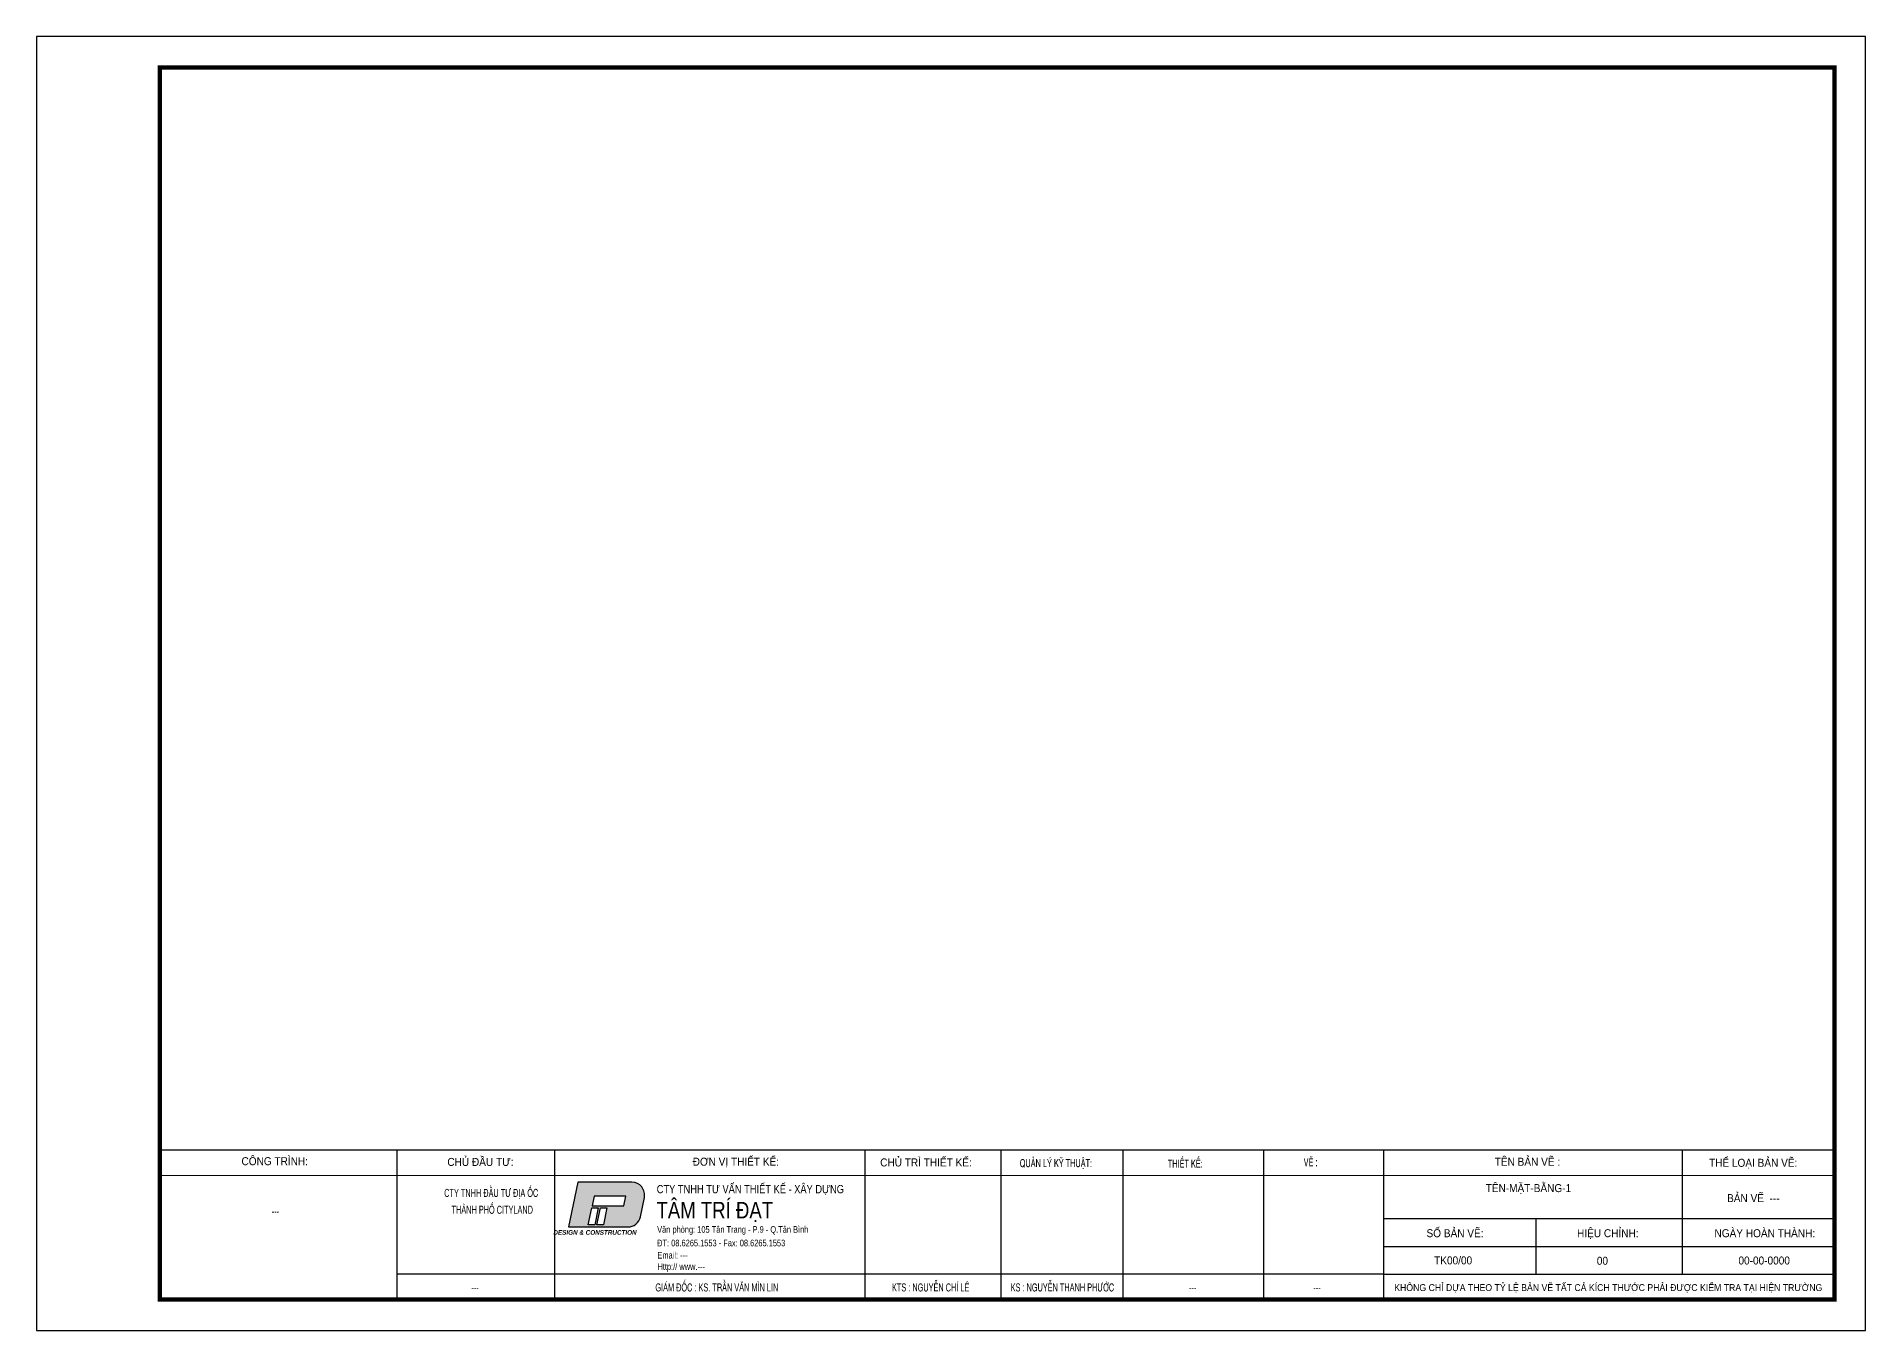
# Model space of a CAD drawing. Header units: inches. Extents: x 9478 to 74124, y 6167 to 27167.
# Drawn here: x 44424 to 74124, y 6167 to 27167 of the extents above; entities that cross this region are included whole.
import ezdxf
from ezdxf.enums import TextEntityAlignment as Align

# ---------------------------------------------------------------- set-up
doc = ezdxf.new("R2010")
doc.units = ezdxf.units.IN
doc.header["$MEASUREMENT"] = 0
doc.styles.add('KICHTHUOC', font='VHELVCN0_0.TTF', dxfattribs={"width": 0.8})
doc.styles.add('kt', font='VHELVCN0_0.TTF')
doc.styles.add('VHEL-R', font='VHELVEN0_0.TTF')

msp = doc.modelspace()

# ---------------------------------------------------------------- hatches: boundary and pattern name
h = msp.add_hatch(color=32)
h.paths.add_polyline_path([(54026, 7846, 0.355181), (54229, 8011), (54294, 8322, 0.475817), (54091, 8572), (53213, 8572), (53061, 7846)])
h.paths.add_polyline_path([(53963, 8191), (53447, 8191), (53479, 8347), (53995, 8347)], flags=16)
h.paths.add_polyline_path([(53629, 7880), (53523, 7880), (53581, 8157), (53687, 8157)], flags=16)
h.paths.add_polyline_path([(53488, 7880), (53382, 7880), (53440, 8157), (53545, 8157)], flags=16)

# ---------------------------------------------------------------- linework, layer by layer
at = {"color": 147, "lineweight": 30, "ltscale": 100}
for p, q in [((46424, 9100), (73633, 9097)), ((46424, 6667), (46424, 9100)), ((50273, 9097), (50273, 6648)), ((52833, 9097), (52833, 6648)), ((57873, 9097), (57873, 6648)), ((60081, 9097), (60081, 6667)), ((62062, 9097), (62062, 6667)), ((64350, 9097), (64350, 6667)), ((66298, 9097), (66298, 6667)), ((71150, 9097), (71150, 7082)), ((46416, 8686), (73608, 8684)), ((66298, 7982), (73624, 7982)), ((68773, 7982), (68773, 7082)), ((66298, 7532), (73624, 7532)), ((66298, 7082), (50273, 7082)), ((66298, 7082), (73624, 7082)), ((73624, 6667), (46424, 6667))]:
    msp.add_line(p, q, dxfattribs=at)
msp.add_lwpolyline([(44424, 6167), (74124, 6167), (74124, 27167), (44424, 27167)], close=True)
msp.add_lwpolyline([(72749, 26667, 0, 0, 0), (72749, 26667, 0, 0, 0), (72749, 26667, 0, 0, 0), (72749, 26667, 70.7, 70.7, 0), (73624, 26667, 70.7, 70.7, 0), (73624, 6667, 70.7, 70.7, 0), (46424, 6667, 70.7, 70.7, 0), (46424, 26667, 70.7, 70.7, 0), (72749, 26667, 70.7, 70.7, 0)], format="xyseb")
at = {"color": 32}
msp.add_lwpolyline([(53061, 7846), (54026, 7846, 0.355181), (54229, 8011), (54294, 8322, 0.475817), (54091, 8572), (53213, 8572)], format="xyb", close=True, dxfattribs=at)
for points in [[(53963, 8191), (53995, 8347), (53479, 8347), (53447, 8191)], [(53440, 8157), (53545, 8157), (53488, 7880), (53382, 7880)], [(53581, 8157), (53687, 8157), (53629, 7880), (53523, 7880)]]:
    msp.add_lwpolyline(points, close=True, dxfattribs=at)

# ---------------------------------------------------------------- texts
at = {"lineweight": -2}
for s, height, style, width, p in [('COÂNG TRÌNH:', 129.96, 'VHEL-R', 0.9, (48292, 8849)), ('CHUÛ ÑAÀU TÖ:', 129.96, 'VHEL-R', 0.9, (51632, 8837)), ('ÑÔN VÒ THIEÁT KEÁ:', 129.96, 'VHEL-R', 0.9, (55780, 8841)), ('CHUÛ TRÌ THIEÁT KEÁ:', 129.96, 'VHEL-R', 0.9, (58868, 8829)), ('QUAÛN LYÙ KYÕ THUAÄT:', 129.96, 'KICHTHUOC', 0.8, (60978, 8818)), ('THIEÁT KEÁ:', 129.96, 'KICHTHUOC', 0.8, (63078, 8810)), (' VEÕ :', 130, 'KICHTHUOC', 0.8, (65097, 8831)), ('TEÂN BAÛN VEÕ :', 129.96, 'VHEL-R', 0.9, (68635, 8840)), ('THEÅ LOAÏI BAÛN VEÕ:', 129.96, 'VHEL-R', 0.9, (72301, 8823)), ('CTY TNHH ÑAÀU TÖ ÑÒA OÁC ', 129.96, 'KICHTHUOC', 0.8, (51824, 8334)), ('BAÛN VEÕ  ---', 129.96, 'VHEL-R', 0.9, (72304, 8249)), ('---', 130, 'KICHTHUOC', 0.8, (48303, 8037)), ('THAØNH PHOÁ CITYLAND', 129.96, 'KICHTHUOC', 0.8, (51824, 8061)), ('SOÁ BAÛN VEÕ:', 129.96, 'VHEL-R', 0.9, (67459, 7680)), ('HIEÄU CHÆNH:', 129.96, 'VHEL-R', 0.9, (69940, 7680)), ('NGAØY HOAØN THAØNH:', 129.96, 'VHEL-R', 0.9, (72490, 7680)), ('---', 130, 'KICHTHUOC', 0.8, (51545, 6800)), ('GIAÙM ÑOÁC : KS. TRAÀN VAÊN MÌN LIN', 129.96, 'KICHTHUOC', 0.8, (55471, 6800)), ('KTS : NGUYEÃN CHÍ LEÂ', 129.96, 'KICHTHUOC', 0.8, (58944, 6800)), ('KS : NGUYEÃN THANH PHÖÔÙC', 129.96, 'KICHTHUOC', 0.8, (61083, 6800)), ('---', 130, 'KICHTHUOC', 0.8, (63198, 6800)), ('---', 130, 'KICHTHUOC', 0.8, (65218, 6800)), ('KHOÂNG CHÆ DÖÏA THEO TYÛ LEÄ BAÛN VEÕ TAÁT CAÛ KÍCH THÖÔÙC PHAÛI ÑÖÔÏC KIEÅM TRA TAÏI HIEÄN TRÖÔØNG', 112.5, 'VHEL-R', 0.9, (69948, 6806))]:
    msp.add_text(s, height=height, rotation=0.0004, dxfattribs=dict(at, style=style, width=width)).set_placement(p, align=Align.CENTER)
at = {"lineweight": -2, "style": 'VHEL-R', "width": 0.8}
for s, height, p in [('TAÂM TRÍ ÑAÏT', 270, (54491, 7984)), ('CTY TNHH TÖ VAÁN THIEÁT KEÁ - XAÂY DÖÏNG', 135, (54495, 8393)), ('Vaên phoøng: 105 Taân Trang - P.9 - Q.Taân Bình', 108, (54502, 7752)), ('ÑT: 08.6265.1553 - Fax: 08.6265.1553', 108, (54502, 7532)), ('Email: ---', 108, (54506, 7334)), ('Http:// www.---', 108, (54507, 7150))]:
    msp.add_text(s, height=height, rotation=0.0004, dxfattribs=at).set_placement(p)
at = {"color": 32, "insert": (54168, 7795), "char_height": 74.89, "attachment_point": 3, "style": 'kt'}
msp.add_mtext('{\\fVNI-Helve-Condense|b1|i1|c0|p2;DESIGN & CONSTRUCTION}', dxfattribs=at)
at = {"lineweight": -2, "style": 'VHEL-R', "width": 0.9}
for tag, p, s in [('TEÂN-MAËT-BAÈNG-1', (67957, 8412), 'TEÂN-MAËT-BAÈNG-1'), ('TK00/00', (67120, 7239), 'THU-TU-BAN-VE'), ('00', (69762, 7233), 'LAN-HIEU-CHINH'), ('00-00-0000', (72062, 7237), 'NGAY-HOAN-THANH')]:
    msp.add_attdef(tag, p, s, height=129.96, rotation=0.0004, dxfattribs=at)

doc.saveas('drawing.dxf')
